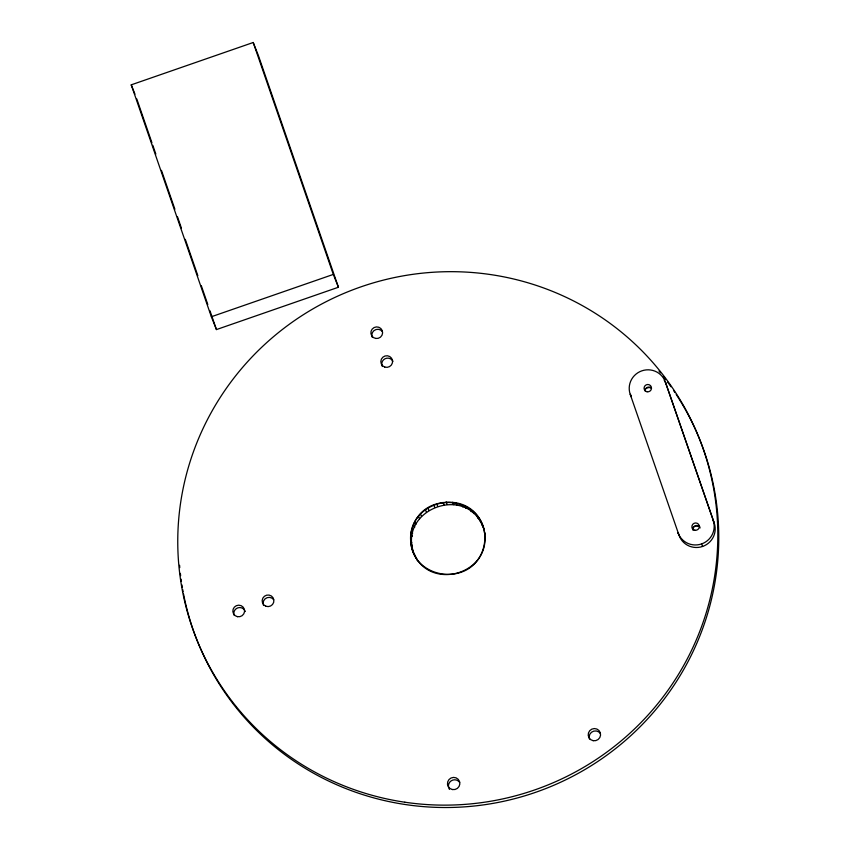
<?xml version="1.0" encoding="UTF-8"?>
<svg xmlns="http://www.w3.org/2000/svg" width="850" height="850" viewBox="0 0 850 850"><rect width="100%" height="100%" fill="white"/><g stroke="black" fill="none" stroke-linecap="round" stroke-linejoin="round"><path stroke-width="1.27" d="M412.526 549.791L413.472 552.171C398.947 509.129 466.076 484.203 482.8 526.554L481.865 524.174M131.24 84.841L253.215 42.5L258.315 55.324L338.428 287.236L216.452 329.577L211.352 316.752L131.24 84.841L134.959 94.169M211.352 316.752L333.317 274.422L338.428 287.236M417.552 560.756L413.716 552.638M679.033 535.256L630.201 394.272A18.626 18.307 -21.7 0 1 641.814 370.855A18.626 18.307 -21.7 0 1 665.38 382.054L714.213 523.037A18.626 18.307 -21.7 0 1 702.599 546.454A18.626 18.307 -21.7 0 1 679.033 535.256L678.024 532.727A18.626 18.307 -21.7 0 0 701.59 543.926L702.599 546.454M665.38 382.054L714.213 523.037M630.201 394.272L631.199 396.791A18.626 18.307 -21.7 0 1 630.572 394.485M483.044 527.021L483.99 529.391C471.442 482.492 400.074 501.362 411.868 548.229C425.117 594.352 495.486 574.887 483.703 528.583M478.975 518.426L479.921 520.795M477.073 515.992L478.019 518.362M472.77 511.19L473.716 513.57M470.294 509.331L471.229 511.711M464.854 505.814L465.8 508.194M461.975 504.656L462.921 507.036M455.791 502.658L456.737 505.038M452.689 502.286L453.634 504.656M446.176 501.936L447.121 504.316M443.073 502.371L444.019 504.741M436.666 503.699L437.612 506.079M433.776 504.911L434.722 507.291M427.922 507.832L428.868 510.212M425.436 509.734L426.381 512.114M420.527 514.048L421.473 516.418M418.614 516.513L419.56 518.893M414.991 521.921L415.937 524.291M413.791 524.779L414.736 527.159M411.687 530.91L412.632 533.29M411.272 533.981L412.218 536.361M410.848 540.419L411.793 542.799M411.251 543.479L412.197 545.859M253.215 42.5L333.317 274.422M136.776 98.919L151.938 142.789M152.798 145.297L155.837 154.073M161.458 170.372L174.887 209.238M177.48 216.75L181.379 228.034M185.279 239.317L197.837 275.676M201.301 285.706L207.793 304.513M209.961 310.771L216.452 329.577M484.5 531.919L485.021 534.438M664.243 380.311A18.626 18.307 -21.7 0 1 666.389 384.582M693.101 530.368A3.729 3.666 -21.7 0 1 695.428 525.683A3.729 3.666 -21.7 0 1 700.134 527.924M645.086 390.968A3.729 3.666 -21.7 0 1 651.238 387.897M713.203 520.519A18.626 18.307 -21.7 0 1 701.59 543.926M589.464 739.086A6.205 6.099 -21.7 0 1 600.482 733.593M449.448 789.363A6.205 6.099 -21.7 0 1 451.159 780.852A6.205 6.099 -21.7 0 1 459.744 782.446M692.304 528.158A6.205 6.099 -21.7 0 1 699.699 526.617M645.32 388.918A6.205 6.099 -21.7 0 1 651.451 387.983M676.207 394.453A270.64 266.103 -21.7 0 1 548.707 787.398A270.64 266.103 -21.7 0 1 183.536 594.044M183.111 591.759A270.64 266.103 -21.7 0 1 182.697 589.475M182.304 587.191A270.64 266.103 -21.7 0 1 181.932 584.896M181.401 581.442A270.64 266.103 -21.7 0 1 181.082 579.148M180.636 575.684A270.64 266.103 -21.7 0 1 180.37 573.378M179.775 567.588A270.64 266.103 -21.7 0 1 179.584 565.271M659.016 371.046A270.64 266.103 -21.7 0 1 660.482 372.853M663.372 376.497A270.64 266.103 -21.7 0 1 665.497 379.259M667.59 382.054A270.64 266.103 -21.7 0 1 670.99 386.761M673.625 390.586A270.64 266.103 -21.7 0 1 674.921 392.519M234.058 615.198A5.897 5.801 -21.7 0 1 237.862 607.846A5.897 5.801 -21.7 0 1 245.257 611.522M263.543 605.476A5.897 5.801 -21.7 0 1 273.636 599.579M382.341 366.499A5.897 5.801 -21.7 0 1 385.103 358.711A5.897 5.801 -21.7 0 1 392.955 361.356M372.194 337.237A5.897 5.801 -21.7 0 1 382.436 331.606M411.421 531.686C402.772 579.317 474.428 591.643 484.149 545.116C492.798 497.484 421.154 485.159 411.421 531.686M694.896 530.23A3.729 3.666 -21.7 0 0 699.136 525.396A3.729 3.666 -21.7 0 0 692.824 524.237A3.729 3.666 -21.7 0 0 694.896 530.23M647.062 391.776A3.729 3.666 -21.7 0 0 651.312 386.941A3.729 3.666 -21.7 0 0 644.991 385.772A3.729 3.666 -21.7 0 0 647.062 391.776M593.183 740.69A6.205 6.099 -21.7 0 0 600.249 732.636A6.205 6.099 -21.7 0 0 589.73 730.692A6.205 6.099 -21.7 0 0 593.183 740.69M452.444 789.544A6.205 6.099 -21.7 0 0 459.521 781.49A6.205 6.099 -21.7 0 0 448.991 779.546A6.205 6.099 -21.7 0 0 452.444 789.544M404.866 802.219A270.64 266.103 -21.7 0 0 700.124 440.566A270.64 266.103 -21.7 0 0 238.372 372.428A270.64 266.103 -21.7 0 0 404.866 802.219M265.795 606.199A5.897 5.801 -21.7 0 0 273.859 599.962A5.897 5.801 -21.7 0 0 264.435 596.243A5.897 5.801 -21.7 0 0 265.795 606.199M237.469 616.675A5.897 5.801 -21.7 0 0 244.311 609.142A5.897 5.801 -21.7 0 0 234.356 607.123A5.897 5.801 -21.7 0 0 237.469 616.675M384.742 367.051A5.897 5.801 -21.7 0 0 392.487 360.421A5.897 5.801 -21.7 0 0 382.872 357.181A5.897 5.801 -21.7 0 0 384.742 367.051M375.817 338.459A5.897 5.801 -21.7 0 0 382.224 330.554A5.897 5.801 -21.7 0 0 372.162 329.109A5.897 5.801 -21.7 0 0 375.817 338.459"/></g></svg>
